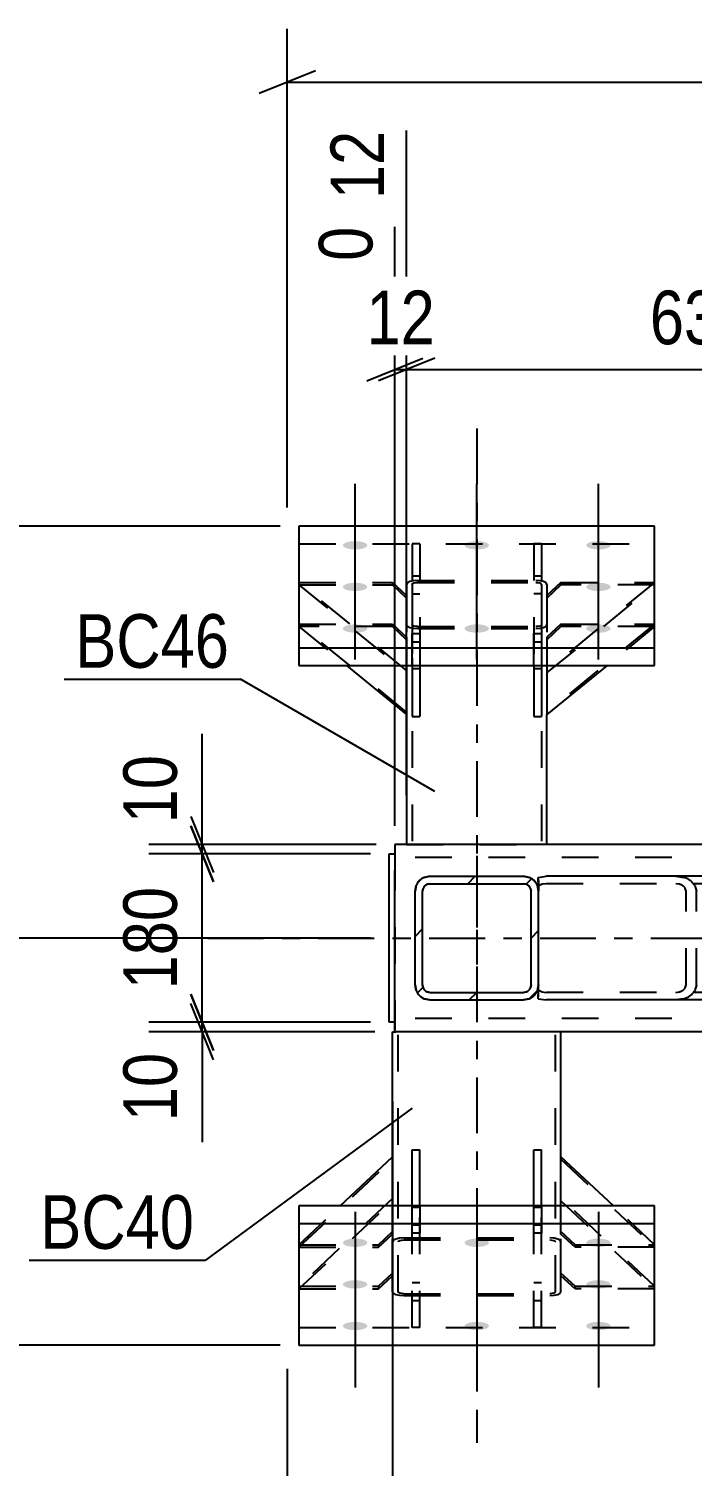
# Model space of a CAD drawing. Header units: millimetres. Extents: x 0 to 841, y 0 to 594.
# Drawn here: x 39.5 to 75, y 45 to 121.8 of the extents above; entities that cross this region are included whole.
import ezdxf

# ---------------------------------------------------------------- set-up
doc = ezdxf.new("R2010")
doc.units = ezdxf.units.MM
doc.linetypes.add('DXK_LINE_DOT2', pattern=[3.9198, 1.9599, -1.9599])
doc.linetypes.add('DXK_LINE_DOT3', pattern=[5.9187, 2.979, -0.9799, 0.9799, -0.9799])
doc.styles.add('Arial Narrow', font='ARIALN.TTF', dxfattribs={"height": 0.2})

# ---------------------------------------------------------------- blocks, each defined once
blk = doc.blocks.new('Bolt-717051872-2799 - 2789')
at = {"linetype": 'Continuous'}
for points in [[(56.981, 57.158), (57.116, 57.153), (57.245, 57.139), (57.363, 57.115), (57.464, 57.084), (57.544, 57.047), (57.599, 57.004), (57.627, 56.959), (57.627, 56.912), (57.599, 56.867), (57.544, 56.824), (57.464, 56.787), (57.363, 56.756), (57.245, 56.732), (57.116, 56.718), (56.981, 56.713), (56.846, 56.718), (56.716, 56.732), (56.599, 56.756), (56.498, 56.787), (56.418, 56.824), (56.363, 56.867), (56.334, 56.912), (56.334, 56.959), (56.363, 57.004), (56.418, 57.047), (56.498, 57.084), (56.599, 57.115), (56.716, 57.139), (56.846, 57.153)], [(63.481, 57.158), (63.616, 57.153), (63.745, 57.139), (63.863, 57.115), (63.964, 57.084), (64.044, 57.047), (64.099, 57.004), (64.127, 56.959), (64.127, 56.912), (64.099, 56.867), (64.044, 56.824), (63.964, 56.787), (63.863, 56.756), (63.745, 56.732), (63.616, 56.718), (63.481, 56.713), (63.346, 56.718), (63.216, 56.732), (63.099, 56.756), (62.998, 56.787), (62.918, 56.824), (62.863, 56.867), (62.834, 56.912), (62.834, 56.959), (62.863, 57.004), (62.918, 57.047), (62.998, 57.084), (63.099, 57.115), (63.216, 57.139), (63.346, 57.153)], [(69.981, 57.158), (70.116, 57.153), (70.245, 57.139), (70.363, 57.115), (70.464, 57.084), (70.544, 57.047), (70.599, 57.004), (70.627, 56.959), (70.627, 56.912), (70.599, 56.867), (70.544, 56.824), (70.464, 56.787), (70.363, 56.756), (70.245, 56.732), (70.116, 56.718), (69.981, 56.713), (69.846, 56.718), (69.716, 56.732), (69.599, 56.756), (69.498, 56.787), (69.418, 56.824), (69.363, 56.867), (69.334, 56.912), (69.334, 56.959), (69.363, 57.004), (69.418, 57.047), (69.498, 57.084), (69.599, 57.115), (69.716, 57.139), (69.846, 57.153)], [(56.981, 54.935), (57.116, 54.93), (57.245, 54.916), (57.363, 54.892), (57.464, 54.861), (57.544, 54.824), (57.599, 54.781), (57.627, 54.736), (57.627, 54.689), (57.599, 54.644), (57.544, 54.601), (57.464, 54.564), (57.363, 54.533), (57.245, 54.509), (57.116, 54.495), (56.981, 54.49), (56.846, 54.495), (56.716, 54.509), (56.599, 54.533), (56.498, 54.564), (56.418, 54.601), (56.363, 54.644), (56.334, 54.689), (56.334, 54.736), (56.363, 54.781), (56.418, 54.824), (56.498, 54.861), (56.599, 54.892), (56.716, 54.916), (56.846, 54.93)], [(69.981, 54.935), (70.116, 54.93), (70.245, 54.916), (70.363, 54.892), (70.464, 54.861), (70.544, 54.824), (70.599, 54.781), (70.627, 54.736), (70.627, 54.689), (70.599, 54.644), (70.544, 54.601), (70.464, 54.564), (70.363, 54.533), (70.245, 54.509), (70.116, 54.495), (69.981, 54.49), (69.846, 54.495), (69.716, 54.509), (69.599, 54.533), (69.498, 54.564), (69.418, 54.601), (69.363, 54.644), (69.334, 54.689), (69.334, 54.736), (69.363, 54.781), (69.418, 54.824), (69.498, 54.861), (69.599, 54.892), (69.716, 54.916), (69.846, 54.93)], [(56.981, 52.712), (57.116, 52.707), (57.245, 52.692), (57.363, 52.669), (57.464, 52.638), (57.544, 52.6), (57.599, 52.558), (57.627, 52.513), (57.627, 52.466), (57.599, 52.421), (57.544, 52.378), (57.464, 52.341), (57.363, 52.309), (57.245, 52.286), (57.116, 52.272), (56.981, 52.267), (56.846, 52.272), (56.716, 52.286), (56.599, 52.309), (56.498, 52.341), (56.418, 52.378), (56.363, 52.421), (56.334, 52.466), (56.334, 52.513), (56.363, 52.558), (56.418, 52.6), (56.498, 52.638), (56.599, 52.669), (56.716, 52.692), (56.846, 52.707)], [(63.481, 52.712), (63.616, 52.707), (63.745, 52.692), (63.863, 52.669), (63.964, 52.638), (64.044, 52.6), (64.099, 52.558), (64.127, 52.513), (64.127, 52.466), (64.099, 52.421), (64.044, 52.378), (63.964, 52.341), (63.863, 52.309), (63.745, 52.286), (63.616, 52.272), (63.481, 52.267), (63.346, 52.272), (63.216, 52.286), (63.099, 52.309), (62.998, 52.341), (62.918, 52.378), (62.863, 52.421), (62.834, 52.466), (62.834, 52.513), (62.863, 52.558), (62.918, 52.6), (62.998, 52.638), (63.099, 52.669), (63.216, 52.692), (63.346, 52.707)], [(69.981, 52.712), (70.116, 52.707), (70.245, 52.692), (70.363, 52.669), (70.464, 52.638), (70.544, 52.6), (70.599, 52.558), (70.627, 52.513), (70.627, 52.466), (70.599, 52.421), (70.544, 52.378), (70.464, 52.341), (70.363, 52.309), (70.245, 52.286), (70.116, 52.272), (69.981, 52.267), (69.846, 52.272), (69.716, 52.286), (69.599, 52.309), (69.498, 52.341), (69.418, 52.378), (69.363, 52.421), (69.334, 52.466), (69.334, 52.513), (69.363, 52.558), (69.418, 52.6), (69.498, 52.638), (69.599, 52.669), (69.716, 52.692), (69.846, 52.707)]]:
    blk.add_hatch(color=1, dxfattribs=at).paths.add_polyline_path(points)
at = {"color": 1, "linetype": 'Continuous'}
for p, q in [((56.981, 58.58), (56.981, 53.647)), ((63.481, 58.58), (63.481, 53.647)), ((69.981, 58.58), (69.981, 53.647)), ((56.981, 56.357), (56.981, 51.424)), ((69.981, 56.357), (69.981, 51.424)), ((56.981, 54.134), (56.981, 49.2)), ((63.481, 54.134), (63.481, 49.2)), ((69.981, 54.134), (69.981, 49.2))]:
    blk.add_line(p, q, dxfattribs=at)
blk = doc.blocks.new('Bolt-717051872-2800 - 2789')
at = {"linetype": 'Continuous'}
for points in [[(56.981, 93.962), (56.846, 93.966), (56.716, 93.981), (56.599, 94.004), (56.498, 94.035), (56.418, 94.073), (56.363, 94.115), (56.334, 94.161), (56.334, 94.207), (56.363, 94.253), (56.418, 94.295), (56.498, 94.333), (56.599, 94.364), (56.716, 94.387), (56.846, 94.401), (56.981, 94.406), (57.116, 94.401), (57.245, 94.387), (57.363, 94.364), (57.464, 94.333), (57.544, 94.295), (57.599, 94.253), (57.627, 94.207), (57.627, 94.161), (57.599, 94.115), (57.544, 94.073), (57.464, 94.035), (57.363, 94.004), (57.245, 93.981), (57.116, 93.966)], [(63.481, 93.962), (63.346, 93.966), (63.216, 93.981), (63.099, 94.004), (62.998, 94.035), (62.918, 94.073), (62.863, 94.115), (62.834, 94.161), (62.834, 94.207), (62.863, 94.253), (62.918, 94.295), (62.998, 94.333), (63.099, 94.364), (63.216, 94.387), (63.346, 94.401), (63.481, 94.406), (63.616, 94.401), (63.745, 94.387), (63.863, 94.364), (63.964, 94.333), (64.044, 94.295), (64.099, 94.253), (64.127, 94.207), (64.127, 94.161), (64.099, 94.115), (64.044, 94.073), (63.964, 94.035), (63.863, 94.004), (63.745, 93.981), (63.616, 93.966)], [(69.981, 93.962), (69.846, 93.966), (69.716, 93.981), (69.599, 94.004), (69.498, 94.035), (69.418, 94.073), (69.363, 94.115), (69.334, 94.161), (69.334, 94.207), (69.363, 94.253), (69.418, 94.295), (69.498, 94.333), (69.599, 94.364), (69.716, 94.387), (69.846, 94.401), (69.981, 94.406), (70.116, 94.401), (70.245, 94.387), (70.363, 94.364), (70.464, 94.333), (70.544, 94.295), (70.599, 94.253), (70.627, 94.207), (70.627, 94.161), (70.599, 94.115), (70.544, 94.073), (70.464, 94.035), (70.363, 94.004), (70.245, 93.981), (70.116, 93.966)], [(56.981, 91.738), (56.846, 91.743), (56.716, 91.758), (56.599, 91.781), (56.498, 91.812), (56.418, 91.85), (56.363, 91.892), (56.334, 91.938), (56.334, 91.984), (56.363, 92.029), (56.418, 92.072), (56.498, 92.11), (56.599, 92.141), (56.716, 92.164), (56.846, 92.178), (56.981, 92.183), (57.116, 92.178), (57.245, 92.164), (57.363, 92.141), (57.464, 92.11), (57.544, 92.072), (57.599, 92.029), (57.627, 91.984), (57.627, 91.938), (57.599, 91.892), (57.544, 91.85), (57.464, 91.812), (57.363, 91.781), (57.245, 91.758), (57.116, 91.743)], [(69.981, 91.738), (69.846, 91.743), (69.716, 91.758), (69.599, 91.781), (69.498, 91.812), (69.418, 91.85), (69.363, 91.892), (69.334, 91.938), (69.334, 91.984), (69.363, 92.029), (69.418, 92.072), (69.498, 92.11), (69.599, 92.141), (69.716, 92.164), (69.846, 92.178), (69.981, 92.183), (70.116, 92.178), (70.245, 92.164), (70.363, 92.141), (70.464, 92.11), (70.544, 92.072), (70.599, 92.029), (70.627, 91.984), (70.627, 91.938), (70.599, 91.892), (70.544, 91.85), (70.464, 91.812), (70.363, 91.781), (70.245, 91.758), (70.116, 91.743)], [(56.981, 89.515), (56.846, 89.52), (56.716, 89.535), (56.599, 89.558), (56.498, 89.589), (56.418, 89.627), (56.363, 89.669), (56.334, 89.714), (56.334, 89.761), (56.363, 89.806), (56.418, 89.849), (56.498, 89.886), (56.599, 89.918), (56.716, 89.941), (56.846, 89.955), (56.981, 89.96), (57.116, 89.955), (57.245, 89.941), (57.363, 89.918), (57.464, 89.886), (57.544, 89.849), (57.599, 89.806), (57.627, 89.761), (57.627, 89.714), (57.599, 89.669), (57.544, 89.627), (57.464, 89.589), (57.363, 89.558), (57.245, 89.535), (57.116, 89.52)], [(63.481, 89.515), (63.346, 89.52), (63.216, 89.535), (63.099, 89.558), (62.998, 89.589), (62.918, 89.627), (62.863, 89.669), (62.834, 89.714), (62.834, 89.761), (62.863, 89.806), (62.918, 89.849), (62.998, 89.886), (63.099, 89.918), (63.216, 89.941), (63.346, 89.955), (63.481, 89.96), (63.616, 89.955), (63.745, 89.941), (63.863, 89.918), (63.964, 89.886), (64.044, 89.849), (64.099, 89.806), (64.127, 89.761), (64.127, 89.714), (64.099, 89.669), (64.044, 89.627), (63.964, 89.589), (63.863, 89.558), (63.745, 89.535), (63.616, 89.52)], [(69.981, 89.515), (69.846, 89.52), (69.716, 89.535), (69.599, 89.558), (69.498, 89.589), (69.418, 89.627), (69.363, 89.669), (69.334, 89.714), (69.334, 89.761), (69.363, 89.806), (69.418, 89.849), (69.498, 89.886), (69.599, 89.918), (69.716, 89.941), (69.846, 89.955), (69.981, 89.96), (70.116, 89.955), (70.245, 89.941), (70.363, 89.918), (70.464, 89.886), (70.544, 89.849), (70.599, 89.806), (70.627, 89.761), (70.627, 89.714), (70.599, 89.669), (70.544, 89.627), (70.464, 89.589), (70.363, 89.558), (70.245, 89.535), (70.116, 89.52)]]:
    blk.add_hatch(color=1, dxfattribs=at).paths.add_polyline_path(points)
at = {"color": 1, "linetype": 'Continuous'}
for p, q in [((56.981, 92.539), (56.981, 97.473)), ((63.481, 92.539), (63.481, 97.473)), ((69.981, 92.539), (69.981, 97.473)), ((56.981, 90.316), (56.981, 95.25)), ((69.981, 90.316), (69.981, 95.25)), ((56.981, 88.093), (56.981, 93.027)), ((63.481, 88.093), (63.481, 93.027)), ((69.981, 88.093), (69.981, 93.027))]:
    blk.add_line(p, q, dxfattribs=at)
blk = doc.blocks.new('Part-717051872-2808 - 2789')
at = {"color": 2, "linetype": 'Continuous'}
for p, q in [((58.806, 68.708), (58.806, 77.708)), ((58.806, 77.708), (59.106, 77.708)), ((59.106, 68.708), (58.806, 68.708))]:
    blk.add_line(p, q, dxfattribs=at)
at = {"color": 7, "linetype": 'DXK_LINE_DOT2'}
blk.add_line((59.106, 77.708), (59.106, 68.708), dxfattribs=at)
blk = doc.blocks.new('Part-717051872-2881 - 2789')
at = {"color": 7, "linetype": 'DXK_LINE_DOT2'}
for p, q in [((60.031, 87.772), (60.031, 89.482)), ((60.031, 89.482), (60.431, 89.482)), ((60.431, 89.482), (60.431, 87.772)), ((60.031, 89.034), (60.431, 89.034))]:
    blk.add_line(p, q, dxfattribs=at)
at = {"color": 2, "linetype": 'Continuous'}
for p, q in [((60.031, 87.772), (60.431, 87.772)), ((60.031, 87.772), (60.031, 85.04)), ((60.431, 87.772), (60.431, 85.04)), ((60.031, 85.04), (60.431, 85.04))]:
    blk.add_line(p, q, dxfattribs=at)
blk = doc.blocks.new('Part-717051872-2811 - 2789')
at = {"color": 2, "linetype": 'Continuous'}
for p, q in [((72.981, 58.901), (53.981, 58.901)), ((53.981, 58.901), (53.981, 51.463)), ((72.981, 51.463), (72.981, 58.901)), ((53.981, 57.962), (72.981, 57.962)), ((53.981, 51.463), (72.981, 51.463))]:
    blk.add_line(p, q, dxfattribs=at)
at = {"color": 7, "linetype": 'DXK_LINE_DOT2'}
blk.add_line((53.981, 52.403), (72.981, 52.403), dxfattribs=at)
blk = doc.blocks.new('Part-717051872-2875 - 2789')
at = {"color": 7, "linetype": 'DXK_LINE_DOT2'}
for p, q in [((60.031, 94.27), (60.031, 87.605)), ((60.431, 94.27), (60.031, 94.27)), ((60.431, 94.27), (60.431, 87.605)), ((60.031, 92.56), (60.431, 92.56)), ((60.031, 91.599), (60.431, 91.599)), ((60.031, 87.605), (60.431, 87.605))]:
    blk.add_line(p, q, dxfattribs=at)
blk = doc.blocks.new('Part-717051872-2812 - 2789')
at = {"color": 2, "linetype": 'Continuous'}
for p, q in [((72.981, 95.21), (53.981, 95.21)), ((53.981, 95.21), (53.981, 87.772)), ((72.981, 87.772), (72.981, 95.21)), ((53.981, 88.712), (72.981, 88.712)), ((53.981, 87.772), (72.981, 87.772))]:
    blk.add_line(p, q, dxfattribs=at)
at = {"color": 7, "linetype": 'DXK_LINE_DOT2'}
blk.add_line((53.981, 94.27), (72.981, 94.27), dxfattribs=at)
blk = doc.blocks.new('Part-717051872-2813 - 2789')
at = {"color": 7, "linetype": 'DXK_LINE_DOT3'}
blk.add_line((63.481, 77.605), (63.481, 46.255), dxfattribs=at)
at = {"color": 2, "linetype": 'Continuous'}
for p, q in [((58.981, 58.901), (58.981, 68.208)), ((58.981, 68.208), (59.027, 68.208)), ((59.027, 68.208), (59.106, 68.208)), ((67.981, 58.901), (67.981, 68.208))]:
    blk.add_line(p, q, dxfattribs=at)
at = {"color": 7, "linetype": 'DXK_LINE_DOT2'}
for p, q in [((67.981, 68.208), (59.106, 68.208)), ((59.106, 68.208), (59.157, 68.208)), ((59.281, 54.318), (59.281, 68.208)), ((67.681, 54.318), (67.681, 68.208)), ((58.981, 54.318), (58.981, 58.901)), ((67.981, 54.318), (67.981, 58.901)), ((59.027, 57.065), (58.981, 56.986)), ((59.157, 57.131), (59.027, 57.065)), ((59.351, 57.176), (59.157, 57.131)), ((59.281, 56.986), (59.304, 57.025)), ((59.304, 57.025), (59.369, 57.059)), ((59.581, 57.191), (59.351, 57.176)), ((59.369, 57.059), (59.466, 57.081)), ((59.466, 57.081), (59.581, 57.089)), ((59.581, 57.191), (67.381, 57.191)), ((59.581, 57.089), (67.381, 57.089)), ((67.61, 57.176), (67.381, 57.191)), ((67.381, 57.089), (67.496, 57.081)), ((67.496, 57.081), (67.593, 57.059)), ((67.593, 57.059), (67.658, 57.025)), ((67.805, 57.131), (67.61, 57.176)), ((67.658, 57.025), (67.681, 56.986)), ((67.935, 57.065), (67.805, 57.131)), ((67.981, 56.986), (67.935, 57.065)), ((58.981, 54.318), (59.027, 54.24)), ((59.027, 54.24), (59.157, 54.173)), ((59.157, 54.173), (59.351, 54.129)), ((59.304, 54.279), (59.281, 54.318)), ((59.369, 54.246), (59.304, 54.279)), ((59.351, 54.129), (59.581, 54.113)), ((59.466, 54.223), (59.369, 54.246)), ((59.581, 54.216), (59.466, 54.223)), ((59.581, 54.216), (67.381, 54.216)), ((59.581, 54.113), (67.381, 54.113)), ((67.496, 54.223), (67.381, 54.216)), ((67.381, 54.113), (67.61, 54.129)), ((67.593, 54.246), (67.496, 54.223)), ((67.658, 54.279), (67.593, 54.246)), ((67.61, 54.129), (67.805, 54.173)), ((67.681, 54.318), (67.658, 54.279)), ((67.805, 54.173), (67.935, 54.24)), ((67.935, 54.24), (67.981, 54.318))]:
    blk.add_line(p, q, dxfattribs=at)
blk = doc.blocks.new('Part-717051872-2884 - 2789')
at = {"color": 7, "linetype": 'DXK_LINE_DOT2'}
for p, q in [((59.731, 87.503), (53.981, 92.201)), ((53.981, 92.201), (58.981, 92.201)), ((53.981, 92.201), (53.981, 92.064)), ((58.981, 92.201), (59.731, 91.496)), ((58.981, 92.201), (58.981, 92.064)), ((53.981, 92.064), (59.731, 87.366)), ((53.981, 92.064), (58.981, 92.064)), ((58.981, 92.064), (59.731, 91.36)), ((59.731, 91.496), (59.731, 87.366))]:
    blk.add_line(p, q, dxfattribs=at)
blk = doc.blocks.new('Part-717051872-2893 - 2789')
at = {"color": 7, "linetype": 'DXK_LINE_DOT2'}
for p, q in [((60.431, 58.812), (60.031, 58.812)), ((60.031, 52.403), (60.031, 58.812)), ((60.431, 52.403), (60.431, 58.812)), ((60.031, 54.818), (60.431, 54.818)), ((60.031, 53.857), (60.431, 53.857)), ((60.431, 52.403), (60.031, 52.403))]:
    blk.add_line(p, q, dxfattribs=at)
blk = doc.blocks.new('Part-717051872-2896 - 2789')
at = {"color": 7, "linetype": 'DXK_LINE_DOT2'}
for p, q in [((67.981, 89.978), (67.231, 89.273)), ((72.981, 89.978), (67.231, 85.28)), ((67.231, 89.137), (67.981, 89.841)), ((67.981, 89.841), (67.981, 89.978)), ((67.981, 89.978), (72.981, 89.978)), ((72.981, 89.841), (67.981, 89.841)), ((72.981, 89.841), (70.448, 87.772)), ((72.981, 89.841), (72.981, 89.978)), ((67.231, 89.273), (67.231, 87.772))]:
    blk.add_line(p, q, dxfattribs=at)
at = {"color": 2, "linetype": 'Continuous'}
for p in [(67.231, 87.772), (70.448, 87.772)]:
    blk.add_line(p, (67.231, 85.143), dxfattribs=at)
blk = doc.blocks.new('Part-717051872-2899 - 2789')
at = {"color": 7, "linetype": 'DXK_LINE_DOT2'}
for p, q in [((67.981, 55.177), (67.981, 59.307)), ((72.981, 54.609), (67.981, 59.307)), ((67.981, 59.17), (72.981, 54.472)), ((68.731, 54.609), (67.981, 55.314)), ((68.731, 54.472), (67.981, 55.177)), ((68.731, 54.472), (68.731, 54.609)), ((68.731, 54.609), (72.981, 54.609)), ((72.981, 54.472), (72.981, 54.609)), ((72.981, 54.472), (68.731, 54.472))]:
    blk.add_line(p, q, dxfattribs=at)
blk = doc.blocks.new('Part-717051872-2835 - 2789')
at = {"color": 7, "linetype": 'DXK_LINE_DOT3'}
blk.add_line((63.481, 100.418), (63.481, 68.811), dxfattribs=at)
at = {"color": 7, "linetype": 'DXK_LINE_DOT2'}
for p, q in [((59.777, 92.177), (59.731, 92.098)), ((59.907, 92.244), (59.777, 92.177)), ((60.101, 92.288), (59.907, 92.244)), ((60.031, 92.098), (60.054, 92.138)), ((60.054, 92.138), (60.119, 92.171)), ((60.331, 92.304), (60.101, 92.288)), ((60.119, 92.171), (60.216, 92.193)), ((60.216, 92.193), (60.331, 92.201)), ((60.331, 92.304), (66.631, 92.304)), ((60.331, 92.201), (66.631, 92.201)), ((66.86, 92.288), (66.631, 92.304)), ((66.631, 92.201), (66.746, 92.193)), ((66.746, 92.193), (66.843, 92.171)), ((66.843, 92.171), (66.908, 92.138)), ((67.055, 92.244), (66.86, 92.288)), ((66.908, 92.138), (66.931, 92.098)), ((67.185, 92.177), (67.055, 92.244)), ((67.231, 92.098), (67.185, 92.177)), ((59.731, 92.098), (59.731, 85.143)), ((60.031, 92.098), (60.031, 78.208)), ((66.931, 92.098), (66.931, 78.208)), ((67.231, 92.098), (67.231, 85.143)), ((59.731, 89.944), (59.777, 89.865)), ((59.777, 89.865), (59.907, 89.799)), ((60.054, 89.904), (60.031, 89.944)), ((60.119, 89.871), (60.054, 89.904)), ((60.216, 89.849), (60.119, 89.871)), ((60.331, 89.841), (60.216, 89.849)), ((60.331, 89.841), (66.631, 89.841)), ((66.746, 89.849), (66.631, 89.841)), ((66.843, 89.871), (66.746, 89.849)), ((66.908, 89.904), (66.843, 89.871)), ((66.931, 89.944), (66.908, 89.904)), ((67.055, 89.799), (67.185, 89.865)), ((67.185, 89.865), (67.231, 89.944)), ((59.907, 89.799), (60.101, 89.754)), ((60.101, 89.754), (60.331, 89.739)), ((60.331, 89.739), (66.631, 89.739)), ((66.631, 89.739), (66.86, 89.754)), ((66.86, 89.754), (67.055, 89.799)), ((59.731, 78.208), (67.231, 78.208))]:
    blk.add_line(p, q, dxfattribs=at)
at = {"color": 2, "linetype": 'Continuous'}
for p, q in [((59.731, 85.143), (59.731, 78.208)), ((67.231, 78.208), (67.231, 85.143))]:
    blk.add_line(p, q, dxfattribs=at)
blk = doc.blocks.new('Part-717051872-2836 - 2789')
at = {"color": 2, "linetype": 'Continuous'}
for p, q in [((59.106, 78.208), (59.106, 76.808)), ((226.782, 78.208), (59.106, 78.208)), ((59.106, 69.608), (59.106, 76.808)), ((59.106, 68.208), (59.106, 69.608)), ((226.782, 68.208), (59.106, 68.208))]:
    blk.add_line(p, q, dxfattribs=at)
at = {"color": 7, "linetype": 'DXK_LINE_DOT2'}
for p, q in [((59.106, 78.208), (59.106, 77.798)), ((226.782, 77.508), (59.106, 77.508)), ((59.106, 69.608), (59.106, 68.315)), ((226.782, 68.908), (59.106, 68.908))]:
    blk.add_line(p, q, dxfattribs=at)
at = {"color": 7, "linetype": 'DXK_LINE_DOT3'}
blk.add_line((49.106, 73.208), (226.782, 73.208), dxfattribs=at)
blk = doc.blocks.new('Part-717051872-2851 - 2789')
at = {"linetype": 'Continuous'}
h = blk.add_hatch(dxfattribs=at)
h.set_pattern_fill('', scale=0.7, style=0, pattern_type=0)
h.set_pattern_definition([(45, (108.783, 69.9692), (-1.57154, 1.57154), [])])
h.paths.add_polyline_path([(108.36, 69.908), (108.783, 69.969), (109.142, 70.143), (109.382, 70.402), (109.466, 70.708), (109.466, 75.708), (109.382, 76.014), (109.142, 76.274), (108.783, 76.447), (108.36, 76.508), (101.442, 76.508), (101.018, 76.447), (100.659, 76.274), (100.419, 76.014), (100.335, 75.708), (100.335, 70.708), (100.419, 70.402), (100.659, 70.143), (101.018, 69.969), (101.442, 69.908)])
h.paths.add_polyline_path([(101.23, 70.339), (101.051, 70.425), (100.931, 70.555), (100.888, 70.708), (100.888, 75.708), (100.931, 75.861), (101.051, 75.991), (101.23, 76.078), (101.442, 76.108), (108.36, 76.108), (108.571, 76.078), (108.751, 75.991), (108.871, 75.861), (108.913, 75.708), (108.913, 70.708), (108.871, 70.555), (108.751, 70.425), (108.571, 70.339), (108.36, 70.308), (101.442, 70.308)])
at = {"color": 2, "linetype": 'Continuous'}
for p, q in [((66.769, 76.447), (67.193, 76.508)), ((66.781, 75.969), (66.769, 76.447)), ((66.781, 76.274), (66.769, 76.447)), ((66.781, 76.274), (66.781, 75.708)), ((101.442, 76.508), (67.193, 76.508)), ((100.419, 76.014), (100.335, 75.708)), ((101.442, 76.508), (101.018, 76.447)), ((101.23, 76.078), (101.442, 76.108)), ((101.442, 76.508), (108.36, 76.508)), ((101.442, 76.108), (108.36, 76.108)), ((108.783, 76.447), (108.36, 76.508)), ((108.36, 76.108), (108.571, 76.078)), ((109.466, 75.708), (109.382, 76.014)), ((100.335, 70.708), (100.335, 75.708)), ((100.888, 75.708), (100.931, 75.861)), ((100.888, 70.708), (100.888, 75.708)), ((108.871, 75.861), (108.913, 75.708)), ((108.913, 70.708), (108.913, 75.708)), ((109.466, 70.708), (109.466, 75.708)), ((66.781, 70.402), (66.781, 70.708)), ((100.335, 70.708), (100.419, 70.402)), ((100.931, 70.555), (100.888, 70.708)), ((108.913, 70.708), (108.871, 70.555)), ((109.382, 70.402), (109.466, 70.708)), ((66.769, 69.969), (66.781, 70.448)), ((66.769, 69.969), (66.781, 70.143)), ((66.769, 69.969), (67.193, 69.908)), ((66.781, 70.143), (66.781, 70.402)), ((101.442, 69.908), (67.193, 69.908)), ((101.018, 69.969), (101.442, 69.908)), ((101.442, 70.308), (101.23, 70.339)), ((101.442, 70.308), (108.36, 70.308)), ((101.442, 69.908), (108.36, 69.908)), ((108.571, 70.339), (108.36, 70.308)), ((108.36, 69.908), (108.783, 69.969))]:
    blk.add_line(p, q, dxfattribs=at)
at = {"color": 7, "linetype": 'DXK_LINE_DOT2'}
for p, q in [((66.981, 76.078), (66.802, 75.991)), ((67.193, 76.108), (66.981, 76.078)), ((108.36, 76.108), (67.193, 76.108)), ((74.111, 76.508), (74.534, 76.447)), ((74.322, 76.078), (74.111, 76.108)), ((75.133, 76.014), (75.217, 75.708)), ((108.36, 76.508), (101.442, 76.508)), ((66.802, 75.991), (66.781, 75.969)), ((66.781, 70.708), (66.781, 75.708)), ((74.664, 75.708), (74.622, 75.861)), ((74.664, 70.708), (74.664, 75.708)), ((75.217, 70.708), (75.217, 75.708)), ((74.622, 70.555), (74.664, 70.708)), ((75.217, 70.708), (75.133, 70.402)), ((66.781, 70.448), (66.802, 70.425)), ((66.802, 70.425), (66.981, 70.339)), ((66.981, 70.339), (67.193, 70.308)), ((108.36, 70.308), (67.193, 70.308)), ((74.111, 70.308), (74.322, 70.339)), ((74.534, 69.969), (74.111, 69.908)), ((108.36, 69.908), (101.442, 69.908))]:
    blk.add_line(p, q, dxfattribs=at)
for centre, radius, start, end in [((74.197, 75.589), 0.505, 32.67116, 75.6111), ((74.283, 75.469), 1.01, 32.67116, 75.6111), ((74.197, 70.828), 0.505, 284.3889, 327.32884), ((74.283, 70.947), 1.01, 284.3889, 327.32884)]:
    blk.add_arc(centre, radius, start, end, dxfattribs=at)
at = {"color": 2, "linetype": 'Continuous'}
for centre, radius, start, end in [((101.269, 75.469), 1.01, 104.3889, 147.32884), ((101.356, 75.589), 0.505, 104.3889, 147.32884), ((108.446, 75.589), 0.505, 32.67116, 75.6111), ((108.532, 75.469), 1.01, 32.67116, 75.6111), ((101.269, 70.947), 1.01, 212.67116, 255.6111), ((101.356, 70.828), 0.505, 212.67116, 255.6111), ((108.446, 70.828), 0.505, 284.3889, 327.32884), ((108.532, 70.947), 1.01, 284.3889, 327.32884)]:
    blk.add_arc(centre, radius, start, end, dxfattribs=at)
blk = doc.blocks.new('Part-717051872-2853 - 2789')
at = {"linetype": 'Continuous'}
h = blk.add_hatch(dxfattribs=at)
h.set_pattern_fill('', scale=0.7, style=0, pattern_type=0)
h.set_pattern_definition([(45, (66.287, 69.9692), (-1.57154, 1.57154), [])])
h.paths.add_polyline_path([(65.981, 69.908), (66.287, 69.969), (66.547, 70.143), (66.72, 70.402), (66.781, 70.708), (66.781, 75.708), (66.72, 76.014), (66.547, 76.274), (66.287, 76.447), (65.981, 76.508), (60.981, 76.508), (60.675, 76.447), (60.415, 76.274), (60.242, 76.014), (60.181, 75.708), (60.181, 70.708), (60.242, 70.402), (60.415, 70.143), (60.675, 69.969), (60.981, 69.908)])
h.paths.add_polyline_path([(60.828, 70.339), (60.698, 70.425), (60.611, 70.555), (60.581, 70.708), (60.581, 75.708), (60.611, 75.861), (60.698, 75.991), (60.828, 76.078), (60.981, 76.108), (65.981, 76.108), (66.134, 76.078), (66.264, 75.991), (66.35, 75.861), (66.381, 75.708), (66.381, 70.708), (66.35, 70.555), (66.264, 70.425), (66.134, 70.339), (65.981, 70.308), (60.981, 70.308)])
at = {"color": 7, "linetype": 'DXK_LINE_DOT2'}
for p, q in [((60.181, 75.708), (60.242, 76.014)), ((60.675, 76.447), (60.981, 76.508)), ((60.981, 76.108), (60.828, 76.078)), ((60.981, 76.508), (65.981, 76.508)), ((60.981, 76.108), (65.981, 76.108)), ((65.981, 76.508), (66.287, 76.447)), ((66.134, 76.078), (65.981, 76.108)), ((66.72, 76.014), (66.781, 75.708)), ((60.181, 70.708), (60.181, 75.708)), ((60.611, 75.861), (60.581, 75.708)), ((60.581, 70.708), (60.581, 75.708)), ((66.381, 75.708), (66.35, 75.861)), ((66.381, 70.708), (66.381, 75.708)), ((66.781, 70.708), (66.781, 75.708)), ((60.242, 70.402), (60.181, 70.708)), ((60.581, 70.708), (60.611, 70.555)), ((66.35, 70.555), (66.381, 70.708)), ((66.781, 70.708), (66.72, 70.402)), ((60.981, 69.908), (60.675, 69.969)), ((60.828, 70.339), (60.981, 70.308)), ((60.981, 70.308), (65.981, 70.308)), ((60.981, 69.908), (65.981, 69.908)), ((65.981, 70.308), (66.134, 70.339)), ((66.287, 69.969), (65.981, 69.908))]:
    blk.add_line(p, q, dxfattribs=at)
at = {"color": 2, "linetype": 'Continuous'}
for p, q in [((60.242, 76.014), (60.181, 75.708)), ((60.981, 76.508), (60.675, 76.447)), ((60.828, 76.078), (60.981, 76.108)), ((60.981, 76.508), (65.981, 76.508)), ((60.981, 76.108), (65.981, 76.108)), ((66.287, 76.447), (65.981, 76.508)), ((65.981, 76.108), (66.134, 76.078)), ((66.781, 75.708), (66.72, 76.014)), ((60.181, 70.708), (60.181, 75.708)), ((60.581, 75.708), (60.611, 75.861)), ((60.581, 70.708), (60.581, 75.708)), ((66.35, 75.861), (66.381, 75.708)), ((66.381, 70.708), (66.381, 75.708)), ((66.781, 70.708), (66.781, 75.708)), ((60.181, 70.708), (60.242, 70.402)), ((60.611, 70.555), (60.581, 70.708)), ((66.381, 70.708), (66.35, 70.555)), ((66.72, 70.402), (66.781, 70.708)), ((60.675, 69.969), (60.981, 69.908)), ((60.981, 70.308), (60.828, 70.339)), ((60.981, 70.308), (65.981, 70.308)), ((60.981, 69.908), (65.981, 69.908)), ((66.134, 70.339), (65.981, 70.308)), ((65.981, 69.908), (66.287, 69.969))]:
    blk.add_line(p, q, dxfattribs=at)
at = {"color": 7, "linetype": 'DXK_LINE_DOT2'}
for centre, radius, start, end in [((60.981, 75.708), 0.8, 112.5, 157.5), ((60.981, 75.708), 0.4, 112.5, 157.5), ((65.981, 75.708), 0.4, 22.5, 67.5), ((65.981, 75.708), 0.8, 22.5, 67.5), ((60.981, 70.708), 0.8, 202.5, 247.5), ((60.981, 70.708), 0.4, 202.5, 247.5), ((65.981, 70.708), 0.4, 292.5, 337.5), ((65.981, 70.708), 0.8, 292.5, 337.5)]:
    blk.add_arc(centre, radius, start, end, dxfattribs=at)
at = {"color": 2, "linetype": 'Continuous'}
for centre, radius, start, end in [((60.981, 75.708), 0.8, 112.5, 157.5), ((60.981, 75.708), 0.4, 112.5, 157.5), ((65.981, 75.708), 0.4, 22.5, 67.5), ((65.981, 75.708), 0.8, 22.5, 67.5), ((60.981, 70.708), 0.8, 202.5, 247.5), ((60.981, 70.708), 0.4, 202.5, 247.5), ((65.981, 70.708), 0.4, 292.5, 337.5), ((65.981, 70.708), 0.8, 292.5, 337.5)]:
    blk.add_arc(centre, radius, start, end, dxfattribs=at)
blk = doc.blocks.new('Part-717051872-2861 - 2789')
at = {"color": 7, "linetype": 'DXK_LINE_DOT2'}
for p, q in [((67.981, 92.201), (67.231, 91.496)), ((72.981, 92.201), (67.231, 87.503)), ((67.981, 92.064), (67.981, 92.201)), ((67.981, 92.201), (72.981, 92.201)), ((72.981, 92.064), (72.981, 92.201)), ((67.231, 91.36), (67.981, 92.064)), ((67.231, 87.366), (72.981, 92.064)), ((67.231, 91.496), (67.231, 87.366)), ((72.981, 92.064), (67.981, 92.064))]:
    blk.add_line(p, q, dxfattribs=at)
blk = doc.blocks.new('Part-717051872-2872 - 2789')
at = {"color": 7, "linetype": 'DXK_LINE_DOT2'}
for p, q in [((66.531, 94.27), (66.531, 87.605)), ((66.931, 94.27), (66.531, 94.27)), ((66.931, 94.27), (66.931, 87.605)), ((66.531, 92.56), (66.931, 92.56)), ((66.931, 91.599), (66.531, 91.599)), ((66.531, 87.605), (66.931, 87.605))]:
    blk.add_line(p, q, dxfattribs=at)
blk = doc.blocks.new('Part-717051872-2878 - 2789')
at = {"color": 7, "linetype": 'DXK_LINE_DOT2'}
for p, q in [((66.531, 87.772), (66.531, 89.482)), ((66.531, 89.482), (66.931, 89.482)), ((66.931, 89.482), (66.931, 87.772)), ((66.531, 89.034), (66.931, 89.034))]:
    blk.add_line(p, q, dxfattribs=at)
at = {"color": 2, "linetype": 'Continuous'}
for p, q in [((66.531, 87.772), (66.931, 87.772)), ((66.531, 87.772), (66.531, 85.04)), ((66.931, 87.772), (66.931, 85.04)), ((66.531, 85.04), (66.931, 85.04))]:
    blk.add_line(p, q, dxfattribs=at)
blk = doc.blocks.new('Part-717051872-2882 - 2789')
at = {"color": 2, "linetype": 'Continuous'}
blk.add_line((70.779, 58.901), (67.981, 61.53), dxfattribs=at)
at = {"color": 7, "linetype": 'DXK_LINE_DOT2'}
for p, q in [((67.981, 57.4), (67.981, 61.53)), ((67.981, 61.394), (72.981, 56.695)), ((72.981, 56.832), (70.779, 58.901)), ((68.731, 56.832), (67.981, 57.537)), ((68.731, 56.695), (67.981, 57.4)), ((68.731, 56.695), (68.731, 56.832)), ((68.731, 56.832), (72.981, 56.832)), ((72.981, 56.695), (72.981, 56.832)), ((72.981, 56.695), (68.731, 56.695))]:
    blk.add_line(p, q, dxfattribs=at)
blk = doc.blocks.new('Part-717051872-2883 - 2789')
at = {"color": 2, "linetype": 'Continuous'}
blk.add_line((56.183, 58.901), (58.981, 61.53), dxfattribs=at)
at = {"color": 7, "linetype": 'DXK_LINE_DOT2'}
for p, q in [((58.981, 57.4), (58.981, 61.53)), ((53.981, 56.695), (58.981, 61.394)), ((53.981, 56.832), (56.183, 58.901)), ((53.981, 56.832), (58.231, 56.832)), ((53.981, 56.832), (53.981, 56.695)), ((58.231, 56.832), (58.981, 57.537)), ((58.231, 56.695), (58.981, 57.4)), ((58.231, 56.832), (58.231, 56.695)), ((53.981, 56.695), (58.231, 56.695))]:
    blk.add_line(p, q, dxfattribs=at)
blk = doc.blocks.new('Part-717051872-2888 - 2789')
at = {"color": 2, "linetype": 'Continuous'}
for p, q in [((66.531, 61.89), (66.931, 61.89)), ((66.531, 58.901), (66.531, 61.89)), ((66.931, 58.901), (66.931, 61.89)), ((66.931, 58.901), (66.531, 58.901))]:
    blk.add_line(p, q, dxfattribs=at)
at = {"color": 7, "linetype": 'DXK_LINE_DOT2'}
for p, q in [((66.531, 57.448), (66.531, 58.901)), ((66.931, 58.901), (66.931, 57.448)), ((66.531, 57.896), (66.931, 57.896)), ((66.931, 57.448), (66.531, 57.448))]:
    blk.add_line(p, q, dxfattribs=at)
blk = doc.blocks.new('Part-717051872-2889 - 2789')
at = {"color": 2, "linetype": 'Continuous'}
for p, q in [((60.031, 61.89), (60.431, 61.89)), ((60.031, 58.901), (60.031, 61.89)), ((60.431, 58.901), (60.431, 61.89)), ((60.431, 58.901), (60.031, 58.901))]:
    blk.add_line(p, q, dxfattribs=at)
at = {"color": 7, "linetype": 'DXK_LINE_DOT2'}
for p, q in [((60.031, 57.448), (60.031, 58.901)), ((60.431, 58.901), (60.431, 57.448)), ((60.031, 57.896), (60.431, 57.896)), ((60.431, 57.448), (60.031, 57.448))]:
    blk.add_line(p, q, dxfattribs=at)
blk = doc.blocks.new('Part-717051872-2892 - 2789')
at = {"color": 7, "linetype": 'DXK_LINE_DOT2'}
for p, q in [((66.931, 58.812), (66.531, 58.812)), ((66.531, 52.403), (66.531, 58.812)), ((66.931, 52.403), (66.931, 58.812)), ((66.531, 54.818), (66.931, 54.818)), ((66.531, 53.857), (66.931, 53.857)), ((66.931, 52.403), (66.531, 52.403))]:
    blk.add_line(p, q, dxfattribs=at)
blk = doc.blocks.new('Part-717051872-2894 - 2789')
at = {"color": 7, "linetype": 'DXK_LINE_DOT2'}
for p, q in [((58.981, 59.307), (53.981, 54.609)), ((53.981, 54.472), (58.981, 59.17)), ((58.981, 55.177), (58.981, 59.307)), ((58.231, 54.609), (58.981, 55.314)), ((53.981, 54.609), (58.231, 54.609)), ((53.981, 54.609), (53.981, 54.472)), ((58.231, 54.472), (58.981, 55.177)), ((58.231, 54.609), (58.231, 54.472)), ((53.981, 54.472), (58.231, 54.472))]:
    blk.add_line(p, q, dxfattribs=at)
blk = doc.blocks.new('Part-717051872-2895 - 2789')
at = {"color": 7, "linetype": 'DXK_LINE_DOT2'}
for p, q in [((59.731, 85.28), (53.981, 89.978)), ((53.981, 89.978), (58.981, 89.978)), ((53.981, 89.978), (53.981, 89.841)), ((53.981, 89.841), (56.513, 87.772)), ((58.981, 89.841), (53.981, 89.841)), ((58.981, 89.978), (59.731, 89.273)), ((58.981, 89.978), (58.981, 89.841)), ((58.981, 89.841), (59.731, 89.137)), ((59.731, 89.273), (59.731, 87.772))]:
    blk.add_line(p, q, dxfattribs=at)
at = {"color": 2, "linetype": 'Continuous'}
for p in [(56.513, 87.772), (59.731, 87.772)]:
    blk.add_line(p, (59.731, 85.143), dxfattribs=at)
blk = doc.blocks.new('StraightDimension-717051872-14735 - 2789')
at = {"color": 7, "linetype": 'Continuous'}
for p, q in [((59.731, 80.846), (59.731, 116.328)), ((91.216, 80.846), (91.216, 110.356)), ((61.231, 104.172), (58.231, 102.972)), ((89.716, 102.972), (92.716, 104.172)), ((59.731, 103.572), (91.216, 103.572))]:
    blk.add_line(p, q, dxfattribs=at)
at = {"color": 0}
blk.add_wipeout([(78.816, 104.322), (78.816, 108.522), (72.131, 108.522), (72.131, 104.322)], dxfattribs=at)
at = {"color": 3, "style": 'Arial Narrow'}
blk.add_text('630', height=2.8633, dxfattribs=at).set_placement((72.731, 104.922))
at = {"color": 0, "linetype": 'Continuous'}
blk.add_wipeout([(90.616, 110.956), (86.416, 110.956), (86.416, 104.272), (90.616, 104.272)], dxfattribs=at)
at = {"color": 3, "linetype": 'Continuous', "style": 'Arial Narrow'}
blk.add_text('642', height=2.8633, rotation=90.00021, dxfattribs=at).set_placement((90.016, 104.872))
blk = doc.blocks.new('StraightDimension-717051872-15255 - 2789')
at = {"color": 7, "linetype": 'Continuous'}
for p, q in [((48.206, 79.208), (49.406, 76.208)), ((57.806, 77.708), (45.956, 77.708)), ((48.806, 68.708), (48.806, 77.708)), ((49.406, 67.208), (48.206, 70.208)), ((57.806, 68.708), (45.956, 68.708))]:
    blk.add_line(p, q, dxfattribs=at)
at = {"color": 0}
blk.add_wipeout([(48.056, 76.55), (43.856, 76.55), (43.856, 69.866), (48.056, 69.866)], dxfattribs=at)
at = {"color": 3, "style": 'Arial Narrow'}
blk.add_text('180', height=2.8633, rotation=90.00021, dxfattribs=at).set_placement((47.456, 70.466))
blk = doc.blocks.new('StraightDimension-717051872-2933 - 2789')
at = {"color": 7, "linetype": 'Continuous'}
blk.add_line((53.356, 50.207), (53.356, 22.754), dxfattribs=at)
blk = doc.blocks.new('StraightDimension-717051872-2947 - 2789')
at = {"color": 7, "linetype": 'Continuous'}
for p, q in [((53.356, 96.21), (53.356, 121.77)), ((54.856, 119.52), (51.856, 118.32)), ((53.356, 118.92), (240.382, 118.92))]:
    blk.add_line(p, q, dxfattribs=at)
blk = doc.blocks.new('StraightDimension-717051872-14736 - 2789')
at = {"color": 7, "linetype": 'Continuous'}
for p, q in [((59.731, 80.846), (59.731, 116.328)), ((59.106, 79.208), (59.106, 111.2)), ((57.606, 102.972), (60.606, 104.172)), ((61.231, 104.172), (58.231, 102.972)), ((59.106, 103.572), (59.731, 103.572))]:
    blk.add_line(p, q, dxfattribs=at)
at = {"color": 0, "linetype": 'Continuous'}
blk.add_wipeout([(59.131, 116.928), (54.931, 116.928), (54.931, 112.072), (59.131, 112.072)], dxfattribs=at)
at = {"color": 3, "linetype": 'Continuous', "style": 'Arial Narrow'}
blk.add_text('12', height=2.8633, rotation=90.00021, dxfattribs=at).set_placement((58.531, 112.672))
at = {"color": 0}
blk.add_wipeout([(61.846, 104.322), (61.846, 108.522), (56.99, 108.522), (56.99, 104.322)], dxfattribs=at)
at = {"color": 3, "style": 'Arial Narrow'}
blk.add_text('12', height=2.8633, dxfattribs=at).set_placement((57.59, 104.922))
at = {"color": 0, "linetype": 'Continuous'}
blk.add_wipeout([(58.506, 111.8), (54.306, 111.8), (54.306, 108.772), (58.506, 108.772)], dxfattribs=at)
at = {"color": 3, "linetype": 'Continuous', "style": 'Arial Narrow'}
blk.add_text('0', height=2.863, rotation=90.00021, dxfattribs=at).set_placement((57.906, 109.372))
blk = doc.blocks.new('StraightDimension-717051872-14776 - 2789')
at = {"color": 7, "linetype": 'Continuous'}
for p, q in [((58.981, 64.473), (58.981, 36.083)), ((91.294, 64.473), (91.294, 32.426)), ((60.481, 39.811), (57.481, 38.611)), ((58.981, 39.211), (91.294, 39.211)), ((89.794, 38.611), (92.794, 39.811))]:
    blk.add_line(p, q, dxfattribs=at)
at = {"color": 0}
blk.add_wipeout([(78.479, 39.961), (78.479, 44.161), (71.795, 44.161), (71.795, 39.961)], dxfattribs=at)
at = {"color": 3, "style": 'Arial Narrow'}
blk.add_text('646', height=2.8633, dxfattribs=at).set_placement((72.395, 40.561))
at = {"color": 0, "linetype": 'Continuous'}
for points in [[(58.381, 38.511), (54.181, 38.511), (54.181, 35.483), (58.381, 35.483)], [(90.694, 38.511), (86.494, 38.511), (86.494, 31.826), (90.694, 31.826)]]:
    blk.add_wipeout(points, dxfattribs=at)
at = {"color": 3, "linetype": 'Continuous', "style": 'Arial Narrow'}
for s, height, p in [('0', 2.863, (57.781, 36.083)), ('646', 2.8633, (90.094, 32.426))]:
    blk.add_text(s, height=height, rotation=90.00021, dxfattribs=at).set_placement(p)
blk = doc.blocks.new('StraightDimension-717051872-14805 - 2789')
at = {"color": 7, "linetype": 'Continuous'}
for p, q in [((36.892, 93.71), (35.692, 96.71)), ((52.981, 95.21), (33.442, 95.21)), ((36.292, 73.208), (36.292, 95.21)), ((35.692, 74.708), (36.892, 71.708)), ((57.806, 73.208), (33.442, 73.208))]:
    blk.add_line(p, q, dxfattribs=at)
at = {"color": 0}
blk.add_wipeout([(35.542, 87.551), (31.342, 87.551), (31.342, 80.867), (35.542, 80.867)], dxfattribs=at)
at = {"color": 3, "style": 'Arial Narrow'}
blk.add_text('440', height=2.8633, rotation=90.00021, dxfattribs=at).set_placement((34.942, 81.467))
blk = doc.blocks.new('StraightDimension-717051872-14806 - 2789')
at = {"color": 7, "linetype": 'Continuous'}
for p, q in [((36.892, 71.708), (35.692, 74.708)), ((57.806, 73.208), (33.442, 73.208)), ((36.292, 51.463), (36.292, 73.208)), ((35.692, 52.963), (36.892, 49.963)), ((52.981, 51.463), (33.442, 51.463))]:
    blk.add_line(p, q, dxfattribs=at)
at = {"color": 0}
blk.add_wipeout([(35.542, 65.678), (31.342, 65.678), (31.342, 58.994), (35.542, 58.994)], dxfattribs=at)
at = {"color": 3, "style": 'Arial Narrow'}
blk.add_text('435', height=2.8633, rotation=90.00021, dxfattribs=at).set_placement((34.942, 59.594))
blk = doc.blocks.new('StraightDimension-717051872-15254 - 2789')
at = {"color": 7, "linetype": 'Continuous'}
for p, q in [((48.806, 78.208), (48.806, 84.115)), ((48.806, 78.208), (48.806, 84.115)), ((48.206, 79.708), (49.406, 76.708)), ((49.406, 76.208), (48.206, 79.208)), ((58.106, 78.208), (45.956, 78.208)), ((57.806, 77.708), (45.956, 77.708)), ((48.806, 77.708), (48.806, 78.208))]:
    blk.add_line(p, q, dxfattribs=at)
at = {"color": 0}
blk.add_wipeout([(48.056, 83.59), (43.856, 83.59), (43.856, 78.733), (48.056, 78.733)], dxfattribs=at)
at = {"color": 3, "style": 'Arial Narrow'}
blk.add_text('10', height=2.8633, rotation=90.00021, dxfattribs=at).set_placement((47.456, 79.333))
blk = doc.blocks.new('StraightDimension-717051872-15256 - 2789')
at = {"color": 7, "linetype": 'Continuous'}
for p, q in [((48.206, 70.208), (49.406, 67.208)), ((49.406, 66.708), (48.206, 69.708)), ((57.806, 68.708), (45.956, 68.708)), ((48.806, 68.208), (48.806, 68.708)), ((58.027, 68.208), (45.956, 68.208)), ((48.806, 68.208), (48.806, 62.302)), ((48.806, 68.208), (48.806, 62.302))]:
    blk.add_line(p, q, dxfattribs=at)
at = {"color": 0}
blk.add_wipeout([(48.056, 67.683), (43.856, 67.683), (43.856, 62.827), (48.056, 62.827)], dxfattribs=at)
at = {"color": 3, "style": 'Arial Narrow'}
blk.add_text('10', height=2.8633, rotation=90.00021, dxfattribs=at).set_placement((47.456, 63.427))
blk = doc.blocks.new('Mark-717051872-14874 - 2789')
at = {"color": 30, "linetype": 'Continuous'}
for p in [(41.433, 87.042), (61.246, 81.042)]:
    blk.add_line(p, (50.854, 87.042), dxfattribs=at)
at = {"color": 0}
blk.add_wipeout([(50.254, 87.642), (50.254, 90.642), (42.033, 90.642), (42.033, 87.642)], dxfattribs=at)
blk.add_wipeout([(50.254, 87.642), (50.254, 90.642), (42.033, 90.642), (42.033, 87.642)], dxfattribs=at)
at = {"color": 3, "style": 'Arial Narrow'}
blk.add_text('BC46', height=2.8633, dxfattribs=at).set_placement((42.033, 87.642))
blk = doc.blocks.new('Mark-717051872-14878 - 2789')
at = {"color": 30, "linetype": 'Continuous'}
for p in [(60.032, 64.125), (39.563, 56.012)]:
    blk.add_line(p, (48.983, 56.012), dxfattribs=at)
at = {"color": 0}
blk.add_wipeout([(48.383, 56.612), (48.383, 59.612), (40.163, 59.612), (40.163, 56.612)], dxfattribs=at)
blk.add_wipeout([(48.383, 56.612), (48.383, 59.612), (40.163, 59.612), (40.163, 56.612)], dxfattribs=at)
at = {"color": 3, "style": 'Arial Narrow'}
blk.add_text('BC40', height=2.8633, dxfattribs=at).set_placement((40.163, 56.612))

msp = doc.modelspace()

# ---------------------------------------------------------------- block references
for name in ['Part-717051872-2835 - 2789', 'Bolt-717051872-2800 - 2789', 'Part-717051872-2812 - 2789', 'Part-717051872-2875 - 2789', 'Part-717051872-2872 - 2789', 'Part-717051872-2884 - 2789', 'Part-717051872-2861 - 2789', 'Part-717051872-2895 - 2789', 'Part-717051872-2896 - 2789', 'Part-717051872-2881 - 2789', 'Part-717051872-2878 - 2789', 'Part-717051872-2836 - 2789', 'Part-717051872-2808 - 2789', 'Part-717051872-2813 - 2789', 'Part-717051872-2853 - 2789', 'Part-717051872-2851 - 2789', 'Part-717051872-2883 - 2789', 'Part-717051872-2889 - 2789', 'Part-717051872-2888 - 2789', 'Part-717051872-2882 - 2789', 'Part-717051872-2894 - 2789', 'Part-717051872-2899 - 2789', 'Part-717051872-2811 - 2789', 'Bolt-717051872-2799 - 2789', 'Part-717051872-2893 - 2789', 'Part-717051872-2892 - 2789']:
    msp.add_blockref(name, (0, 0))

# ---------------------------------------------------------------- next in the draw order: block references
for name in ['StraightDimension-717051872-14735 - 2789', 'StraightDimension-717051872-15255 - 2789', 'StraightDimension-717051872-2933 - 2789']:
    msp.add_blockref(name, (0, 0))

# ---------------------------------------------------------------- next in the draw order: block references
for name in ['StraightDimension-717051872-2947 - 2789', 'StraightDimension-717051872-14776 - 2789']:
    msp.add_blockref(name, (0, 0))

# ---------------------------------------------------------------- next in the draw order: block references
msp.add_blockref('StraightDimension-717051872-14736 - 2789', (0, 0))

# ---------------------------------------------------------------- next in the draw order: block references
msp.add_blockref('StraightDimension-717051872-14805 - 2789', (0, 0))

# ---------------------------------------------------------------- next in the draw order: block references
for name in ['StraightDimension-717051872-15254 - 2789', 'StraightDimension-717051872-14806 - 2789']:
    msp.add_blockref(name, (0, 0))

# ---------------------------------------------------------------- next in the draw order: block references
for name in ['Mark-717051872-14874 - 2789', 'StraightDimension-717051872-15256 - 2789']:
    msp.add_blockref(name, (0, 0))

# ---------------------------------------------------------------- next in the draw order: block references
msp.add_blockref('Mark-717051872-14878 - 2789', (0, 0))

doc.saveas('drawing.dxf')
